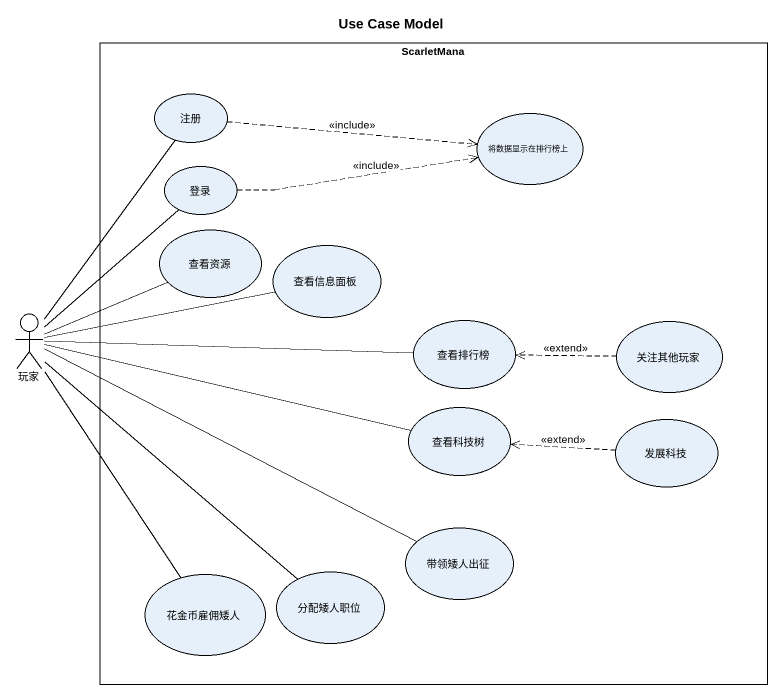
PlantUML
@startuml
title Use Case Model
rectangle ScarletMana {
  usecase 注册
  usecase 将数据显示在排行榜上
  usecase 登录
  usecase 查看资源
  usecase 查看信息面板
  usecase 查看排行榜
  usecase 关注其他玩家
  usecase 查看科技树
  usecase 发展科技
  usecase 带领矮人出征
  usecase 花金币雇佣矮人
  usecase 分配矮人职位
}
actor 玩家
注册 .right.> 将数据显示在排行榜上 : <<include>>
登录 .right.> 将数据显示在排行榜上 : <<include>>
玩家 -up- 注册
玩家 -up- 登录
玩家 -right- 查看资源
玩家 -right- 查看信息面板
玩家 -right- 查看排行榜
玩家 -right- 查看科技树
玩家 -right- 带领矮人出征
玩家 -- 花金币雇佣矮人
玩家 -- 分配矮人职位
关注其他玩家 .left.> 查看排行榜 : <<extend>>
发展科技 .left.> 查看科技树 : <<extend>>
@enduml
